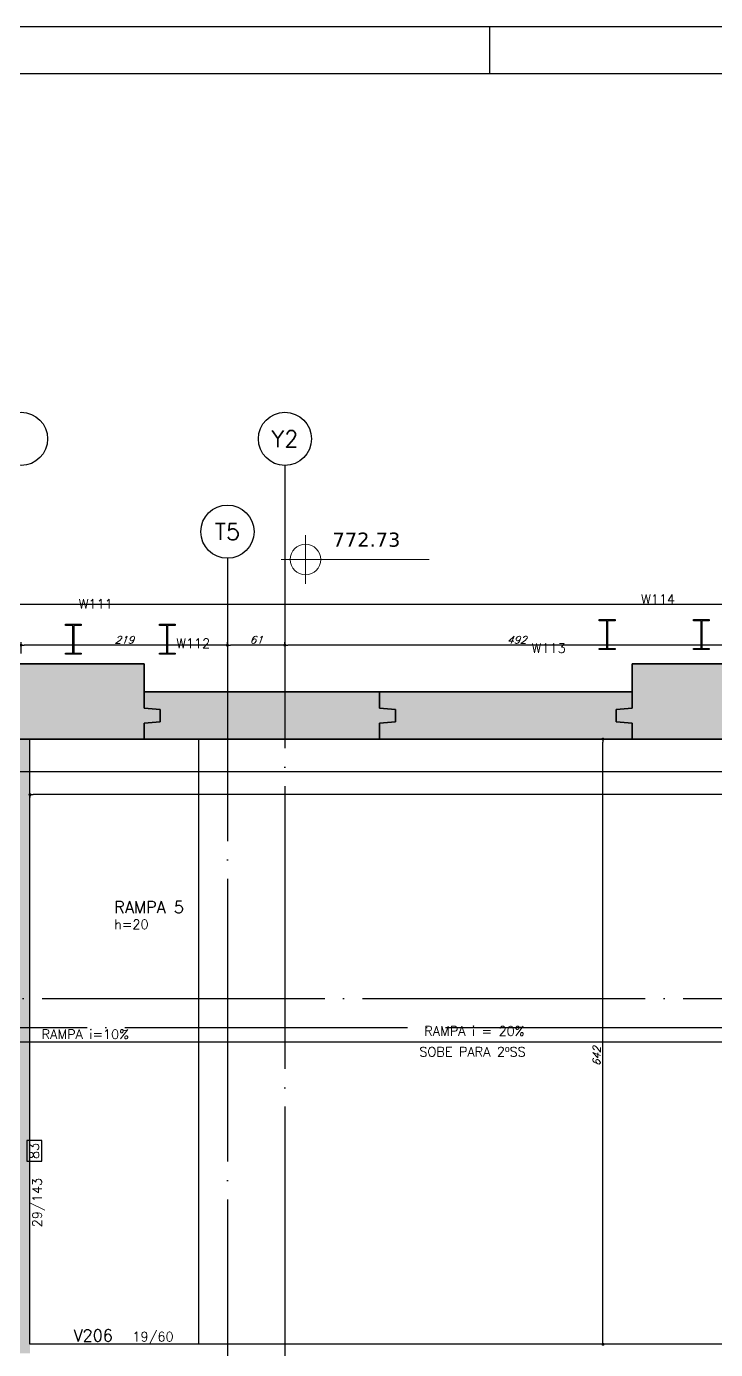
# Model space of a CAD drawing. Extents: x -4172 to 5483, y -2094 to 2406.
# Drawn here: x 1291 to 2022, y 1002 to 2406 of the extents above; entities that cross this region are included whole.
import ezdxf
from ezdxf.enums import TextEntityAlignment as Align

# ---------------------------------------------------------------- set-up
doc = ezdxf.new("R2010")
doc.units = 0
doc.header["$LTSCALE"] = 50
doc.header["$MEASUREMENT"] = 0
doc.linetypes.add('EIXO', pattern=[6.8, 6, -0.4, 0, -0.4])
doc.layers.get('0').update_dxf_attribs({"linetype": 'CONTINUOUS'})
doc.layers.get('DEFPOINTS').update_dxf_attribs({"linetype": 'CONTINUOUS'})
doc.layers.add('A-ANNO-NOTE', color=253, linetype='CONTINUOUS', lineweight=9)
for name, color, linetype in [('F-AUX', 2, 'CONTINUOUS'), ('F-COTAS', 106, 'CONTINUOUS'), ('F-EIXO', 12, 'EIXO'), ('F-LAJES-DIM', 2, 'CONTINUOUS'), ('F-LAJES-NOME', 4, 'CONTINUOUS'), ('F-MARGEM', 1, 'CONTINUOUS'), ('F-PERFIL - W310x52', 4, 'CONTINUOUS'), ('F-PILARES-NOME', 170, 'CONTINUOUS'), ('F-SOLIDO-EST', 252, 'CONTINUOUS'), ('F-TEXTO', 6, 'CONTINUOUS'), ('F-VIGAS', 3, 'CONTINUOUS'), ('F-VIGAS-DIM', 2, 'CONTINUOUS'), ('F-VIGAS-NOME', 4, 'CONTINUOUS')]:
    doc.layers.add(name, color=color, linetype=linetype)
doc.layers.add('F-DESNIVEL-3', color=7, linetype='CONTINUOUS', true_color=0xd5c7ff)
doc.styles.add('CP-TEXT-INCL', font='romans.shx', dxfattribs={"oblique": 20})
doc.styles.add('MCP', font='romans.shx')
doc.styles.add('ROMANS', font='romans.shx')
doc.styles.get("Standard").update_dxf_attribs({"font": 'ROMANS.SHX'})
doc.styles.add('Verdana_3', font='verdana.ttf', dxfattribs={"height": 20})
doc.dimstyles.new('CP-COTAS-50', dxfattribs={"dimscale": 0.64, "dimtxt": 12.5, "dimasz": 5, "dimexe": 5, "dimexo": 5, "dimgap": 2.5, "dimtad": 1, "dimdec": 1, "dimdsep": 46, "dimtxsty": 'CP-TEXT-INCL', "dimblk1": 'DOT', "dimblk2": 'DOT', "dimsah": 1, "dimcen": 9, "dimclrd": 256, "dimclre": 256, "dimclrt": 256, "dimadec": 0, "dimazin": 0, "dimtfac": 1, "dimtdec": 1, "dimtmove": 2, "dimatfit": 3, "dimldrblk": 'DOT', "dimfxl": 0, "dimtolj": 1, "dimarcsym": 0})

# ---------------------------------------------------------------- blocks, each defined once
blk = doc.blocks.new('*U10')
at = {"layer": 'F-VIGAS-DIM', "color": 1}
blk.add_lwpolyline([(0, 0), (22, 0), (22, 16), (0, 16)], close=True, dxfattribs=at)
at = {"layer": 'F-VIGAS-DIM', "style": 'MCP'}
blk.add_attdef('DIM', text='', height=10, dxfattribs=at).set_placement((11, 8), align=Align.MIDDLE_CENTER)
blk = doc.blocks.new('*U21')
at = {"layer": 'F-EIXO'}
blk.add_line((0, 0), (0, -3476.4), dxfattribs=at)
at = {"layer": 'F-EIXO', "color": 2, "linetype": 'Continuous'}
blk.add_circle((0, 28.2), 28.2, dxfattribs=at)
at = {"layer": 'F-TEXTO', "style": 'ROMANS'}
blk.add_attdef('EIXO', text='', height=17.5, rotation=360, dxfattribs=at).set_placement((0, 28.2), align=Align.MIDDLE_CENTER)
blk = doc.blocks.new('*U43')
at = {"layer": 'F-EIXO'}
blk.add_line((0, 0), (7397, 0), dxfattribs=at)
at = {"layer": 'F-TEXTO', "style": 'ROMANS'}
blk.add_attdef('EIXO', text='', height=17.5, dxfattribs=at).set_placement((-28.2072, 0), align=Align.MIDDLE_CENTER)
blk = doc.blocks.new('*U44')
at = {"layer": 'F-EIXO'}
blk.add_line((0, 0), (7484.954, 0), dxfattribs=at)
at = {"layer": 'F-TEXTO', "style": 'ROMANS'}
blk.add_attdef('EIXO', text='', height=17.5, dxfattribs=at).set_placement((-28.2072, 0), align=Align.MIDDLE_CENTER)
blk = doc.blocks.new('*U46')
at = {"layer": 'F-EIXO'}
blk.add_line((0, 0), (0, -3377.9), dxfattribs=at)
at = {"layer": 'F-EIXO', "color": 2, "linetype": 'Continuous'}
blk.add_circle((0, 28.2), 28.2, dxfattribs=at)
at = {"layer": 'F-TEXTO', "style": 'ROMANS'}
blk.add_attdef('EIXO', text='', height=17.5, rotation=360, dxfattribs=at).set_placement((0, 28.2), align=Align.MIDDLE_CENTER)
blk = doc.blocks.new('*U40')
at = {"layer": 'F-EIXO'}
blk.add_line((0, 0), (7378.2, 0), dxfattribs=at)
at = {"layer": 'F-TEXTO', "style": 'ROMANS'}
blk.add_attdef('EIXO', text='', height=17.5, dxfattribs=at).set_placement((-28.2, 0), align=Align.MIDDLE_CENTER)
blk = doc.blocks.new('*U38')
at = {"layer": 'F-EIXO', "color": 2, "linetype": 'Continuous'}
blk.add_circle((0, 28.2), 28.2, dxfattribs=at)
at = {"layer": 'F-TEXTO', "style": 'ROMANS'}
blk.add_attdef('EIXO', text='', height=17.5, rotation=360, dxfattribs=at).set_placement((0, 28.2), align=Align.MIDDLE_CENTER)
blk = doc.blocks.new('A0-4L_900')
at = {"layer": 'F-MARGEM', "color": 2}
blk.add_line((118.9, 90), (118.9, 89), dxfattribs=at)
blk.add_lwpolyline([(0, 0), (0, 90), (192.9, 90), (192.9, 0)], close=True, dxfattribs=at)
at = {"layer": 'F-MARGEM', "color": 7}
blk.add_lwpolyline([(2.5, 89), (191.9, 89), (191.9, 1), (2.5, 1)], close=True, dxfattribs=at)
blk = doc.blocks.new('_DOT')
at = {"color": 0, "linetype": 'ByBlock'}
blk.add_line((-0.5, 0), (-1, 0), dxfattribs=at)
at = {"color": 0, "linetype": 'ByBlock', "const_width": 0.5}
blk.add_lwpolyline([(-0.25, 0, 1), (0.25, 0, 1)], format="xyb", close=True, dxfattribs=at)
blk = doc.blocks.new('*D90')
at = {"layer": 'DEFPOINTS', "color": 0, "linetype": 'Continuous', "transparency": 16777216}
for p in [(3284.5, 1792.6), (3284.5, 1699.5), (-3540, 1430.2)]:
    blk.add_point(p, dxfattribs=at)
at = {"layer": 'F-COTAS', "linetype": 'Continuous', "lineweight": -2, "transparency": 16777216}
for p, q in [((-3540, 1433.4), (-3540, 1795.8)), ((-3536.8, 1792.6), (3281.3, 1792.6)), ((3284.5, 1702.7), (3284.5, 1795.8))]:
    blk.add_line(p, q, dxfattribs=at)
at = {"layer": 'F-COTAS', "linetype": 'Continuous', "lineweight": -2, "transparency": 16777216, "xscale": 3.2, "yscale": 3.2, "zscale": 3.2, "rotation": 180}
blk.add_blockref('_DOT', (-3540, 1792.6), dxfattribs=at)
at = {"layer": 'F-COTAS', "linetype": 'Continuous', "lineweight": -2, "transparency": 16777216, "xscale": 3.2, "yscale": 3.2, "zscale": 3.2}
blk.add_blockref('_DOT', (3284.5, 1792.6), dxfattribs=at)
at = {"layer": 'F-COTAS', "linetype": 'Continuous', "transparency": 16777216, "insert": (-127.7, 1798.2), "char_height": 8, "attachment_point": 5, "style": 'CP-TEXT-INCL'}
blk.add_mtext('\\A1;6824.5', dxfattribs=at)
blk = doc.blocks.new('*D95')
at = {"layer": 'DEFPOINTS', "color": 0, "linetype": 'Continuous', "transparency": 16777216}
for p in [(1565.5, 1749.2), (1565.5, 1747.5), (2057.5, 1738.3)]:
    blk.add_point(p, dxfattribs=at)
at = {"layer": 'F-COTAS', "linetype": 'Continuous', "lineweight": -2, "transparency": 16777216}
for p, q in [((1565.5, 1750.7), (1565.5, 1752.4)), ((2054.3, 1749.2), (1568.7, 1749.2)), ((2057.5, 1741.5), (2057.5, 1752.4))]:
    blk.add_line(p, q, dxfattribs=at)
at = {"layer": 'F-COTAS', "linetype": 'Continuous', "lineweight": -2, "transparency": 16777216, "xscale": 3.2, "yscale": 3.2, "zscale": 3.2, "rotation": 180}
blk.add_blockref('_DOT', (1565.5, 1749.2), dxfattribs=at)
at = {"layer": 'F-COTAS', "linetype": 'Continuous', "lineweight": -2, "transparency": 16777216, "xscale": 3.2, "yscale": 3.2, "zscale": 3.2}
blk.add_blockref('_DOT', (2057.5, 1749.2), dxfattribs=at)
at = {"layer": 'F-COTAS', "linetype": 'Continuous', "transparency": 16777216, "insert": (1811.5, 1754.8), "char_height": 8, "attachment_point": 5, "style": 'CP-TEXT-INCL'}
blk.add_mtext('\\A1;492', dxfattribs=at)
blk = doc.blocks.new('*D96')
at = {"layer": 'DEFPOINTS', "color": 0, "linetype": 'Continuous', "transparency": 16777216}
for p in [(1504.5, 1749.2), (1504.5, 1747.5), (1565.5, 1747.5)]:
    blk.add_point(p, dxfattribs=at)
at = {"layer": 'F-COTAS', "linetype": 'Continuous', "lineweight": -2, "transparency": 16777216}
for p, q in [((1504.5, 1750.7), (1504.5, 1752.4)), ((1562.3, 1749.2), (1507.7, 1749.2)), ((1565.5, 1750.7), (1565.5, 1752.4))]:
    blk.add_line(p, q, dxfattribs=at)
at = {"layer": 'F-COTAS', "linetype": 'Continuous', "lineweight": -2, "transparency": 16777216, "xscale": 3.2, "yscale": 3.2, "zscale": 3.2, "rotation": 180}
blk.add_blockref('_DOT', (1504.5, 1749.2), dxfattribs=at)
at = {"layer": 'F-COTAS', "linetype": 'Continuous', "lineweight": -2, "transparency": 16777216, "xscale": 3.2, "yscale": 3.2, "zscale": 3.2}
blk.add_blockref('_DOT', (1565.5, 1749.2), dxfattribs=at)
at = {"layer": 'F-COTAS', "linetype": 'Continuous', "transparency": 16777216, "insert": (1535, 1754.8), "char_height": 8, "attachment_point": 5, "style": 'CP-TEXT-INCL'}
blk.add_mtext('\\A1;61', dxfattribs=at)
blk = doc.blocks.new('*D97')
at = {"layer": 'DEFPOINTS', "color": 0, "linetype": 'Continuous', "transparency": 16777216}
for p in [(1285.5, 1749.2), (1504.5, 1747.5), (1285.5, 1737.2)]:
    blk.add_point(p, dxfattribs=at)
at = {"layer": 'F-COTAS', "linetype": 'Continuous', "lineweight": -2, "transparency": 16777216}
for p, q in [((1285.5, 1740.4), (1285.5, 1752.4)), ((1501.3, 1749.2), (1288.7, 1749.2)), ((1504.5, 1750.7), (1504.5, 1752.4))]:
    blk.add_line(p, q, dxfattribs=at)
at = {"layer": 'F-COTAS', "linetype": 'Continuous', "lineweight": -2, "transparency": 16777216, "xscale": 3.2, "yscale": 3.2, "zscale": 3.2, "rotation": 180}
blk.add_blockref('_DOT', (1285.5, 1749.2), dxfattribs=at)
at = {"layer": 'F-COTAS', "linetype": 'Continuous', "lineweight": -2, "transparency": 16777216, "xscale": 3.2, "yscale": 3.2, "zscale": 3.2}
blk.add_blockref('_DOT', (1504.5, 1749.2), dxfattribs=at)
at = {"layer": 'F-COTAS', "linetype": 'Continuous', "transparency": 16777216, "insert": (1395, 1754.8), "char_height": 8, "attachment_point": 5, "style": 'CP-TEXT-INCL'}
blk.add_mtext('\\A1;219', dxfattribs=at)
blk = doc.blocks.new('*D398')
at = {"layer": 'DEFPOINTS', "color": 0, "linetype": 'Continuous', "transparency": 16777216}
for p in [(1903, 1649.5), (1916.7, 1649.5), (1916.7, 1007.5)]:
    blk.add_point(p, dxfattribs=at)
at = {"layer": 'F-COTAS', "linetype": 'Continuous', "lineweight": -2, "transparency": 16777216}
for p, q in [((1913.5, 1649.5), (1899.8, 1649.5)), ((1903, 1010.7), (1903, 1646.3)), ((1913.5, 1007.5), (1899.8, 1007.5))]:
    blk.add_line(p, q, dxfattribs=at)
at = {"layer": 'F-COTAS', "linetype": 'Continuous', "lineweight": -2, "transparency": 16777216, "xscale": 3.2, "yscale": 3.2, "zscale": 3.2}
for p, rotation in [((1903, 1649.5), 90), ((1903, 1007.5), 270)]:
    blk.add_blockref('_DOT', p, dxfattribs=dict(at, rotation=rotation))
at = {"layer": 'F-COTAS', "linetype": 'Continuous', "transparency": 16777216, "insert": (1896.2, 1313), "char_height": 8, "attachment_point": 5, "rotation": 90, "style": 'CP-TEXT-INCL'}
blk.add_mtext('\\A1;642', dxfattribs=at)
blk = doc.blocks.new('*D399')
at = {"layer": 'DEFPOINTS', "color": 0, "linetype": 'Continuous', "transparency": 16777216}
for p in [(3234.5, 1615.2), (1295, 1594.5), (1295, 1590.6)]:
    blk.add_point(p, dxfattribs=at)
at = {"layer": 'F-COTAS', "linetype": 'Continuous', "lineweight": -2, "transparency": 16777216}
for p, q in [((3234.5, 1612), (3234.5, 1587.4)), ((1295, 1591.3), (1295, 1587.4)), ((3231.3, 1590.6), (1298.2, 1590.6))]:
    blk.add_line(p, q, dxfattribs=at)
at = {"layer": 'F-COTAS', "linetype": 'Continuous', "lineweight": -2, "transparency": 16777216, "xscale": 3.2, "yscale": 3.2, "zscale": 3.2, "rotation": 180}
blk.add_blockref('_DOT', (1295, 1590.6), dxfattribs=at)
at = {"layer": 'F-COTAS', "linetype": 'Continuous', "lineweight": -2, "transparency": 16777216, "xscale": 3.2, "yscale": 3.2, "zscale": 3.2}
blk.add_blockref('_DOT', (3234.5, 1590.6), dxfattribs=at)
at = {"layer": 'F-COTAS', "linetype": 'Continuous', "transparency": 16777216, "insert": (2264.8, 1596.2), "char_height": 8, "attachment_point": 5, "style": 'CP-TEXT-INCL'}
blk.add_mtext('\\A1;1939.5', dxfattribs=at)
blk = doc.blocks.new('LGN-COTA - LGN-COTA-475391-Térreo')
at = {"layer": 'A-ANNO-NOTE'}
for p, q in [((-0.009, -0.238), (-0.009, 0.28)), ((-0.268, 0.021), (1.302, 0.021))]:
    blk.add_line(p, q, dxfattribs=at)
for centre, start, end in [((-0.009, 0.022), 90, 180), ((-0.009, 0.021), 360, 90), ((-0.009, 0.021), 180, 270), ((-0.009, 0.021), 270, 0)]:
    blk.add_arc(centre, 0.162, start, end, dxfattribs=at)
blk = doc.blocks.new('zw$7512')
at = {"layer": 'A-ANNO-NOTE', "xscale": 100, "yscale": 100, "zscale": 100}
blk.add_blockref('LGN-COTA - LGN-COTA-475391-Térreo', (1787.7, 1623.9), dxfattribs=at)
at = {"layer": 'A-ANNO-NOTE', "style": 'Verdana_3'}
blk.add_text('772.73', height=15, dxfattribs=at).set_placement((1815.5, 1639.6))
blk = doc.blocks.new('A$C44D756D9')
at = {"layer": 'F-PERFIL - W310x52'}
for points in [[(4674.3, 250), (4657.6, 250), (4657.6, 251.3), (4665.6, 251.3), (4665.6, 280.5), (4657.6, 280.5), (4657.6, 281.8), (4674.3, 281.8), (4674.3, 280.5), (4666.4, 280.5), (4666.4, 251.3), (4674.3, 251.3)], [(4757.3, 281.8), (4774, 281.8), (4774, 280.5), (4766, 280.5), (4766, 251.3), (4774, 251.3), (4774, 250), (4757.3, 250), (4757.3, 251.3), (4765.2, 251.3), (4765.2, 280.5), (4757.3, 280.5)], [(5224.1, 286.8), (5240.8, 286.8), (5240.8, 285.5), (5232.9, 285.5), (5232.9, 256.3), (5240.8, 256.3), (5240.8, 255), (5224.1, 255), (5224.1, 256.3), (5232.1, 256.3), (5232.1, 285.5), (5224.1, 285.5)], [(5340.8, 255), (5324.1, 255), (5324.1, 256.3), (5332.1, 256.3), (5332.1, 285.5), (5324.1, 285.5), (5324.1, 286.8), (5340.8, 286.8), (5340.8, 285.5), (5332.9, 285.5), (5332.9, 256.3), (5340.8, 256.3)]]:
    blk.add_lwpolyline(points, close=True, dxfattribs=at)
at = {"layer": 'F-PILARES-NOME'}
for s, p in [('W114', (5268.5, 303.4)), ('W111', (4671.8, 298.4)), ('W112', (4775.2, 256.6)), ('W113', (5152.4, 251.5))]:
    blk.add_text(s, height=10, dxfattribs=at).set_placement(p)

msp = doc.modelspace()

# ---------------------------------------------------------------- hatches: boundary and pattern name
at = {"layer": 'F-SOLIDO-EST'}
h = msp.add_hatch(color=256, dxfattribs=at)
h.dxf.hatch_style = 1
h.paths.add_polyline_path([(1416, 1666.5), (1433, 1668), (1433, 1681), (1416, 1682.5), (1416, 1699.5), (1416, 1729.5), (1166, 1729.5), (1166, 1682.5), (1149, 1681), (1149, 1668), (1166, 1666.5), (1166, 1649.5), (1416, 1649.5)])
h = msp.add_hatch(color=256, dxfattribs=at)
h.dxf.hatch_style = 1
h.paths.add_polyline_path([(2184, 1681.5), (2201, 1683), (2201, 1696), (2184, 1697.5), (2184, 1729.5), (1934, 1729.5), (1934, 1682.5), (1917, 1681), (1917, 1668), (1934, 1666.5), (1934, 1649.5), (2184, 1649.5)])
h = msp.add_hatch(color=256, dxfattribs=at)
h.dxf.hatch_style = 1
h.paths.add_polyline_path([(1666, 1666.5), (1683, 1668), (1683, 1681), (1666, 1682.5), (1666, 1699.5), (1416, 1699.5), (1416, 1682.5), (1433, 1681), (1433, 1668), (1416, 1666.5), (1416, 1649.5), (1666, 1649.5)])
h = msp.add_hatch(color=256, dxfattribs=at)
h.dxf.hatch_style = 1
h.paths.add_polyline_path([(1917, 1681), (1934, 1682.5), (1934, 1699.5), (1666, 1699.5), (1666, 1682.5), (1683, 1681), (1683, 1668), (1666, 1666.5), (1666, 1649.5), (1934, 1649.5), (1934, 1666.5), (1917, 1668)])

# ---------------------------------------------------------------- linework, layer by layer
at = {"layer": 'F-AUX', "color": 1}
for p, q in [((1474, 1007.5), (1474, 1649.5)), ((1274, 1328.5), (2127.227, 1328.5))]:
    msp.add_line(p, q, dxfattribs=at)
at = {"layer": 'F-DESNIVEL-3', "linetype": 'Continuous'}
for points in [[(1295, 998), (1295, 1649.4), (1266, 1649.4)], [(1295, 998), (1266, 1649.4), (1266, 998)]]:
    msp.add_solid(points, dxfattribs=at)
at = {"layer": 'F-EIXO'}
msp.add_line((-3621.135, 1615), (3550.572, 1615), dxfattribs=at)
at = {"layer": 'F-VIGAS'}
for p, q in [((1416, 1729.5), (1166, 1729.5)), ((1166, 1729.5), (1416, 1729.5)), ((1416, 1682.5), (1416, 1729.5)), ((1416, 1729.5), (1416, 1682.5)), ((2184, 1729.5), (1934, 1729.5)), ((1934, 1729.5), (1934, 1682.5)), ((1934, 1682.5), (1934, 1729.5)), ((1934, 1729.5), (2184, 1729.5)), ((1666, 1699.5), (1416, 1699.5)), ((1416, 1699.5), (1416, 1682.5)), ((1416, 1682.5), (1416, 1699.5)), ((1416, 1699.5), (1666, 1699.5)), ((1666, 1682.5), (1666, 1699.5)), ((1666, 1699.5), (1666, 1682.5)), ((1934, 1699.5), (1666, 1699.5)), ((1666, 1699.5), (1666, 1682.5)), ((1666, 1682.5), (1666, 1699.5)), ((1666, 1699.5), (1934, 1699.5)), ((1934, 1682.5), (1934, 1699.5)), ((1934, 1699.5), (1934, 1682.5)), ((1433, 1681), (1416, 1682.5)), ((1416, 1682.5), (1433, 1681)), ((1416, 1682.5), (1433, 1681)), ((1433, 1681), (1416, 1682.5)), ((1433, 1668), (1433, 1681)), ((1433, 1681), (1433, 1668)), ((1433, 1681), (1433, 1668)), ((1433, 1668), (1433, 1681)), ((1683, 1681), (1666, 1682.5)), ((1666, 1682.5), (1683, 1681)), ((1666, 1682.5), (1683, 1681)), ((1683, 1681), (1666, 1682.5)), ((1683, 1668), (1683, 1681)), ((1683, 1681), (1683, 1668)), ((1683, 1681), (1683, 1668)), ((1683, 1668), (1683, 1681)), ((1934, 1682.5), (1917, 1681)), ((1917, 1681), (1934, 1682.5)), ((1917, 1681), (1934, 1682.5)), ((1934, 1682.5), (1917, 1681)), ((1917, 1681), (1917, 1668)), ((1917, 1668), (1917, 1681)), ((1917, 1668), (1917, 1681)), ((1917, 1681), (1917, 1668)), ((1416, 1666.5), (1433, 1668)), ((1433, 1668), (1416, 1666.5)), ((1433, 1668), (1416, 1666.5)), ((1416, 1666.5), (1433, 1668)), ((1416, 1649.5), (1416, 1666.5)), ((1416, 1666.5), (1416, 1649.5)), ((1416, 1666.5), (1416, 1649.5)), ((1416, 1649.5), (1416, 1666.5)), ((1666, 1666.5), (1683, 1668)), ((1683, 1668), (1666, 1666.5)), ((1683, 1668), (1666, 1666.5)), ((1666, 1666.5), (1683, 1668)), ((1666, 1649.5), (1666, 1666.5)), ((1666, 1666.5), (1666, 1649.5)), ((1666, 1666.5), (1666, 1649.5)), ((1666, 1649.5), (1666, 1666.5)), ((1917, 1668), (1934, 1666.5)), ((1934, 1666.5), (1917, 1668)), ((1934, 1666.5), (1917, 1668)), ((1917, 1668), (1934, 1666.5)), ((1934, 1666.5), (1934, 1649.5)), ((1934, 1649.5), (1934, 1666.5)), ((1934, 1649.5), (1934, 1666.5)), ((1934, 1666.5), (1934, 1649.5)), ((1166, 1649.5), (1416, 1649.5)), ((1416, 1649.5), (1166, 1649.5)), ((1416, 1649.5), (1666, 1649.5)), ((1666, 1649.5), (1416, 1649.5)), ((1666, 1649.5), (1934, 1649.5)), ((1934, 1649.5), (1666, 1649.5)), ((1934, 1649.5), (2184, 1649.5)), ((2184, 1649.5), (1934, 1649.5))]:
    msp.add_line(p, q, dxfattribs=at)
for points in [[(1295, 1007.5), (1295, 1649.5)], [(2029, 1007.5), (1295, 1007.5)]]:
    msp.add_lwpolyline(points, dxfattribs=at)

# ---------------------------------------------------------------- block references
at = {"layer": 'A-ANNO-NOTE', "linetype": 'Continuous'}
msp.add_blockref('zw$7512', (-199.5, 214), dxfattribs=at)
at = {"layer": 'F-EIXO', "linetype": 'Continuous'}
for name, p in [('*U38', (1285.5, 1939.842)), ('*U40', (-3705.761, 1615)), ('*U44', (-3793.715, 1374.5)), ('*U43', (-3705.761, 1343.5))]:
    msp.add_blockref(name, p, dxfattribs=at)
for name, p, values in [('*U21', (1565.5, 1939.842), {'EIXO': 'Y2'}), ('*U46', (1504.5, 1841.357), {'EIXO': 'T5'})]:
    msp.add_blockref(name, p, dxfattribs=at).add_auto_attribs(values)
at = {"layer": 'F-MARGEM', "linetype": 'Continuous', "xscale": 50, "yscale": 50, "zscale": 50}
msp.add_blockref('A0-4L_900', (-4162.376, -2094.493), dxfattribs=at)
at = {"layer": 'F-PERFIL - W310x52'}
msp.add_blockref('A$C44D756D9', (-3325, 1489.5), dxfattribs=at)
at = {"layer": 'F-VIGAS-DIM', "linetype": 'Continuous', "rotation": 90}
msp.add_blockref('*U10', (1307.5, 1201.662), dxfattribs=at).add_auto_attribs({'DIM': '83'})

# ---------------------------------------------------------------- texts
at = {"layer": 'F-AUX', "char_height": 10, "width": 201.14371, "attachment_point": 1, "line_spacing_factor": 0.941778}
for s, insert in [('RAMPA i=10%', (1307.36, 1341.379)), ('RAMPA i = 20%', (1713.4, 1344.832)), ('SOBE PARA 2ºSS', (1708.147, 1322.833))]:
    msp.add_mtext(s, dxfattribs=dict(at, insert=insert))
at = {"layer": 'F-LAJES-DIM', "linetype": 'Continuous', "style": 'MCP'}
msp.add_text('h=20', height=10, dxfattribs=at).set_placement((1384.396, 1448.021))
at = {"layer": 'F-LAJES-NOME', "linetype": 'Continuous', "style": 'MCP'}
msp.add_text('RAMPA 5', height=12.5, dxfattribs=at).set_placement((1384.396, 1465.021))
at = {"layer": 'F-VIGAS-DIM', "linetype": 'Continuous', "style": 'MCP'}
msp.add_text('29/143', height=10, rotation=90, dxfattribs=at).set_placement((1307.5, 1131.662))
msp.add_text('19/60', height=10, dxfattribs=at).set_placement((1403.678, 1010.625))
at = {"layer": 'F-VIGAS-NOME', "linetype": 'Continuous', "style": 'MCP'}
msp.add_text('V206', height=12.5, dxfattribs=at).set_placement((1341.178, 1010.625))

# ---------------------------------------------------------------- dimensions: what is measured, and where the dimension line sits
at = {"layer": 'F-COTAS', "linetype": 'Continuous'}
for base, p1, p2, picture, middle in [((3284.5, 1792.612), (-3540, 1430.201), (3284.5, 1699.5), '*D90', (-127.75, 1798.212)), ((1285.5, 1749.22), (1504.5, 1747.488), (1285.5, 1737.169), '*D97', (1395, 1754.82)), ((1504.5, 1749.22), (1565.5, 1747.488), (1504.5, 1747.488), '*D96', (1535, 1754.82)), ((1565.5, 1749.22), (2057.5, 1738.261), (1565.5, 1747.488), '*D95', (1811.5, 1754.82))]:
    dim = msp.add_linear_dim(base=base, p1=p1, p2=p2, dimstyle='CP-COTAS-50', dxfattribs=at)
    dim.commit()
    dim.dimension.update_dxf_attribs({"geometry": picture, "text_midpoint": middle})
dim = msp.add_linear_dim(base=(1903.03, 1649.5), p1=(1916.712, 1007.5), p2=(1916.712, 1649.5), angle=90, dimstyle='CP-COTAS-50', override={"dimfxl": 7.5}, dxfattribs=at)
dim.commit()
dim.dimension.update_dxf_attribs({"geometry": '*D398', "text_midpoint": (1896.175, 1313.026), "dimtype": 160})
dim = msp.add_linear_dim(base=(1295, 1590.615), p1=(3234.5, 1615.153), p2=(1295, 1594.478), dimstyle='CP-COTAS-50', override={"dimfxl": 7.5}, dxfattribs=at)
dim.commit()
dim.dimension.update_dxf_attribs({"geometry": '*D399', "text_midpoint": (2264.75, 1596.215)})

doc.saveas('drawing.dxf')
